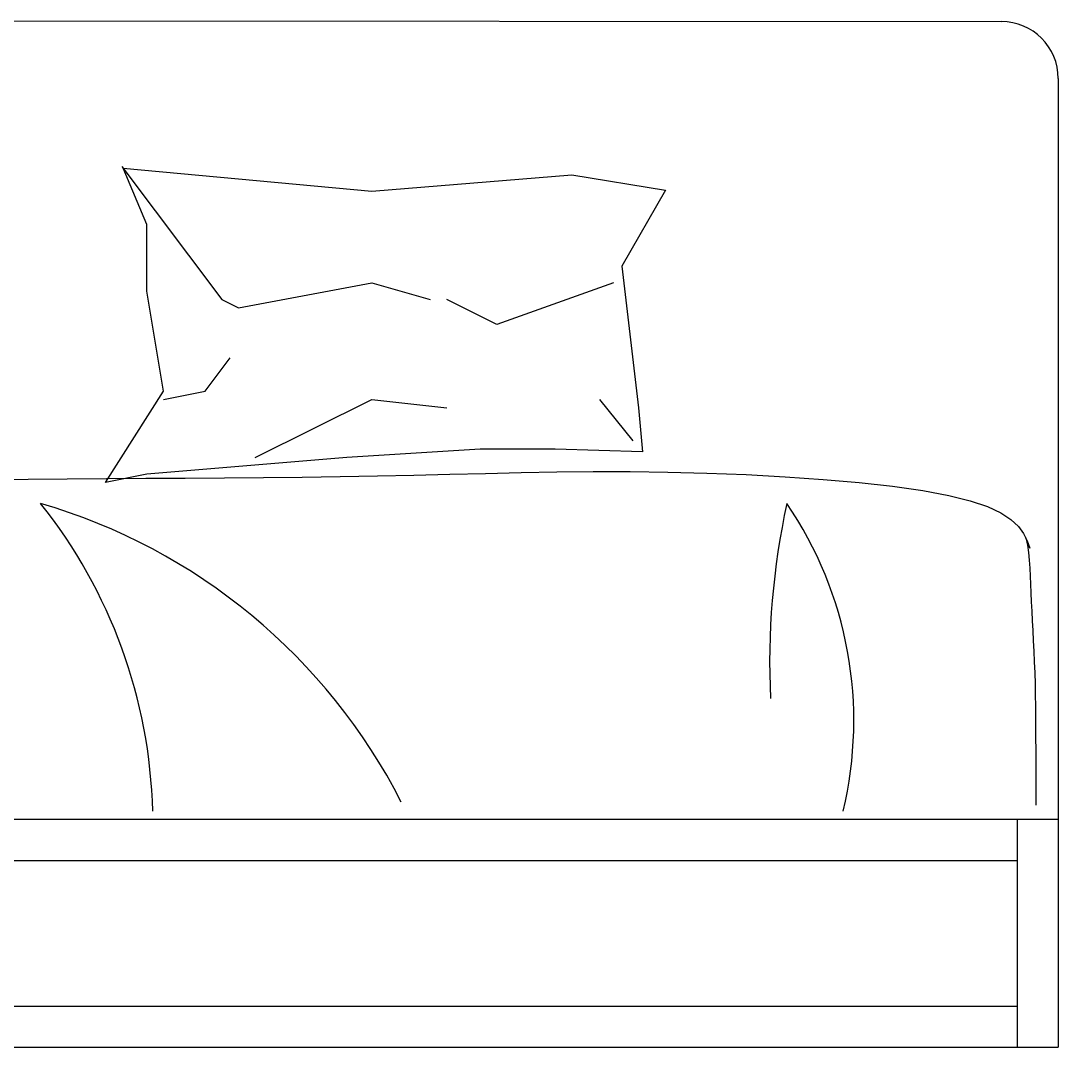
# Model space of a CAD drawing. Header units: millimetres. Extents: x 6388 to 59789, y -18725 to 8137.
# Drawn here: x 40724 to 41271, y -16942 to -16402 of the extents above; entities that cross this region are included whole.
import ezdxf

# ---------------------------------------------------------------- set-up
doc = ezdxf.new("R2010")
doc.units = ezdxf.units.MM

# ---------------------------------------------------------------- blocks, each defined once
blk = doc.blocks.new('A$C1FBB05FF')
for p, q in [((345.26, 540.43), (1017.6, 540)), ((1047.6, 510), (1047.6, 0)), ((0, 120), (1047.6, 120)), ((1026, 120), (1026, 0)), ((0, 98.4), (1026, 98.4)), ((0, 21.6), (1026, 21.6)), ((0, 0), (1047.6, 0))]:
    blk.add_line(p, q)
for points in [[(743.14, 314.82), (672.95, 310.44), (567.67, 301.67), (545.74, 297.29), (576.44, 345.49), (567.67, 398.06), (567.67, 433.11), (555.17, 462.9)], [(554.51, 463.78), (607.15, 393.68), (615.92, 389.3)], [(555.17, 462.9), (686.11, 450.64), (791.39, 459.4), (840.69, 451.2), (817.71, 411.21), (826.49, 336.73), (828.68, 313.44), (782.62, 314.82), (743.14, 314.82)], [(615.92, 389.3), (686.11, 402.44), (716.82, 393.68)], [(813.33, 402.44), (751.91, 380.54), (725.59, 393.68)], [(576.44, 341.11), (598.38, 345.49), (611.54, 363.01)], [(624.7, 310.44), (686.11, 341.11), (725.59, 336.73)], [(805.95, 341.11), (823.5, 319.2)], [(484.72, 298.76), (505.12, 299.03), (525.66, 299.24), (546.33, 299.41), (567.07, 299.55), (587.82, 299.68), (608.49, 299.82), (629.01, 299.98), (649.32, 300.18), (669.34, 300.44), (689, 300.78), (708.26, 301.21), (727.22, 301.68), (746.01, 302.15), (764.76, 302.58), (783.61, 302.91), (802.69, 303.09), (822.13, 303.08), (842.07, 302.83), (862.54, 302.3), (883.24, 301.49), (903.77, 300.38), (923.73, 298.99), (942.74, 297.3), (960.38, 295.33), (976.26, 293.07), (989.99, 290.52), (1001.29, 287.69), (1010.31, 284.61), (1017.34, 281.31), (1022.68, 277.82), (1026.59, 274.2), (1029.36, 270.47), (1031.28, 266.66), (1032.63, 262.82), (1030.56, 268.2), (1031.33, 264.33), (1031.9, 260.4), (1032.31, 256.41), (1032.59, 252.31), (1032.8, 248.1), (1032.97, 243.75), (1033.14, 239.22), (1033.36, 234.51), (1033.61, 229.62), (1033.88, 224.56), (1034.17, 219.34), (1034.45, 213.98), (1034.73, 208.49), (1034.98, 202.88), (1035.2, 197.15), (1035.36, 191.34), (1035.49, 185.48), (1035.58, 179.61), (1035.64, 173.78), (1035.68, 168.03), (1035.7, 162.42), (1035.71, 156.98), (1035.71, 151.75), (1035.71, 146.8), (1035.71, 142.21), (1035.71, 138.07), (1035.71, 134.47), (1035.71, 131.51), (1035.71, 129.28), (1035.71, 127.87), (1035.71, 127.39)]]:
    blk.add_lwpolyline(points)
for centre, radius, start, end in [((1017.6, 510), 30, 0, 90), ((424.75, -11.99), 310.67, 27.0056, 73.7555), ((300.32, 117.48), 270.47, 1.4403, 38.6149), ((1287.16, 202.56), 391.55, 167.6533, 182.7628), ((736.93, 171.91), 203.02, 346.4302, 34.2854)]:
    blk.add_arc(centre, radius, start, end)

msp = doc.modelspace()

# ---------------------------------------------------------------- block references
msp.add_blockref('A$C1FBB05FF', (40223.17, -16942.23))

doc.saveas('drawing.dxf')
